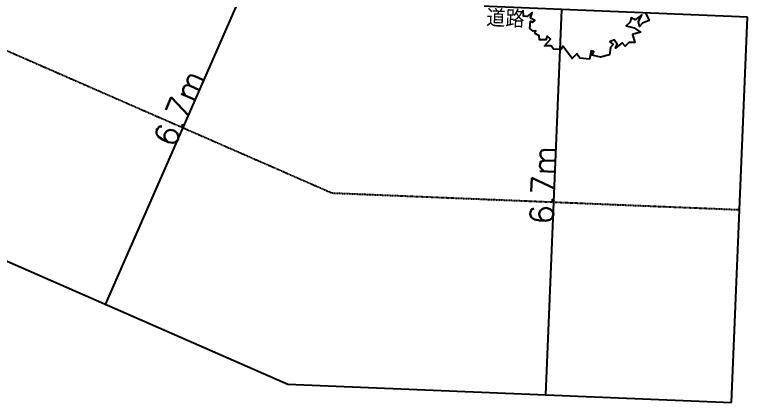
# Model space of a CAD drawing. Extents: x -16352 to 6143, y -13953 to 5945.
# Drawn here: x -6579 to 6143, y -13953 to -7217 of the extents above; entities that cross this region are included whole.
import ezdxf
from ezdxf.enums import TextEntityAlignment as Align

# ---------------------------------------------------------------- set-up
doc = ezdxf.new("R2010")
doc.units = 0
doc.linetypes.add('DASHDOT', pattern=[1, 0.5, -0.25, 0, -0.25])
for name, color, linetype in [('三斜1階', 7, 'CONTINUOUS'), ('寸法線1階', 7, 'CONTINUOUS'), ('設備-家具1階', 7, 'CONTINUOUS'), ('道路-隣地1階', 7, 'CONTINUOUS')]:
    doc.layers.add(name, color=color, linetype=linetype)
doc.styles.get("Standard").update_dxf_attribs({"font": 'txt.shx', "bigfont": 'bigfont.shx'})

msp = doc.modelspace()

# ---------------------------------------------------------------- linework, layer by layer
at = {"layer": '寸法線1階', "color": 7, "linetype": 'CONTINUOUS'}
for p, q in [((-4999.692809, -12250.257041), (-2311.964842, -6112.984163)), ((2645.899023, -13820.246759), (2921.009273, -7125.897324)), ((-4999.692809, -12250.257041), (-4999.692809, -12250.257041)), ((2645.899023, -13820.246759), (2645.899023, -13820.246759))]:
    msp.add_line(p, q, dxfattribs=at)
at = {"layer": '寸法線1階', "color": 7}
for p in [(-4999.692809, -12250.257041), (2645.899023, -13820.246759)]:
    msp.add_point(p, dxfattribs=at)
at = {"layer": '設備-家具1階', "color": 7, "linetype": 'CONTINUOUS'}
msp.add_lwpolyline([(4381.9309, -7194.593898), (4436.366535, -7321.168027), (4322.801978, -7363.46664), (4272.564807, -7423.019805), (4252.180968, -7340.748223), (4310.769408, -7220.079346), (4193.922082, -7304.709859), (4126.05502, -7272.94933), (4110.519009, -7350.106885), (4037.994963, -7411.31922), (4178.995895, -7443.572794), (4285.905489, -7519.927358), (4146.917435, -7561.149863), (4187.061349, -7700.732377), (4086.068886, -7702.313294), (4023.020812, -7767.57024), (3969.896528, -7708.58684), (3853.937377, -7801.533108), (3880.484619, -7731.868416), (3833.196465, -7655.825329), (3757.932411, -7689.335044), (3812.022633, -7737.558899), (3766.721755, -7786.650699), (3747.957417, -7916.893007), (3595.456933, -7957.933944), (3448.507861, -7918.928824), (3476.966785, -7859.878721), (3431.122186, -7843.103917), (3400.950001, -7990.820704), (3232.659798, -7974.848889), (3181.284863, -7900.831944), (3102.157057, -7977.37984), (2940.176404, -7764.404573), (2902.684032, -7822.41518), (2775.566544, -7817.034641), (2739.925046, -7758.530988), (2619.080805, -7758.621005), (2728.26349, -7641.835161), (2669.435282, -7591.589001), (2643.020245, -7652.931246), (2531.718078, -7652.904651), (2528.805364, -7586.026894), (2451.528433, -7546.060531), (2469.738348, -7500.76682), (2424.396968, -7502.361035), (2367.871651, -7457.287251), (2380.230537, -7329.896834), (2412.4305, -7354.812517), (2453.562715, -7317.906208), (2377.053413, -7279.663971), (2409.635093, -7180.455921), (2318.662322, -7251.948054), (2255.202732, -7243.015949), (2248.146957, -7136.664874)], dxfattribs=at)
at = {"layer": '道路-隣地1階', "color": 7, "linetype": 'CONTINUOUS'}
for p, q in [((6143.44823, -7258.326323), (-301.429683, -6993.468326)), ((5868.33798, -13952.675757), (6143.44823, -7258.326323)), ((-9092.4365, -10457.900419), (-1835.219909, -13636.091186)), ((-1835.219909, -13636.091186), (5868.33798, -13952.675757))]:
    msp.add_line(p, q, dxfattribs=at)
at = {"layer": '道路-隣地1階', "color": 7, "linetype": 'DASHDOT'}
for p, q in [((-6707.46825, -7845.20021), (-1068.324796, -10314.779756)), ((-1068.324796, -10314.779756), (6005.893105, -10605.50104))]:
    msp.add_line(p, q, dxfattribs=at)

# ---------------------------------------------------------------- texts
at = {"layer": '三斜1階', "color": 7}
msp.add_text('道路', height=300, rotation=357.646703, dxfattribs=at).set_placement((1620.05259, -7122.475555), align=Align.TOP_LEFT)
at = {"layer": '寸法線1階', "color": 7}
for rotation, p in [(66.349695, (-4182.694547, -9387.563582)), (87.646703, (2367.367003, -10856.310202))]:
    msp.add_text('6.7m', height=400, rotation=rotation, dxfattribs=at).set_placement(p, align=Align.TOP_LEFT)

doc.saveas('drawing.dxf')
